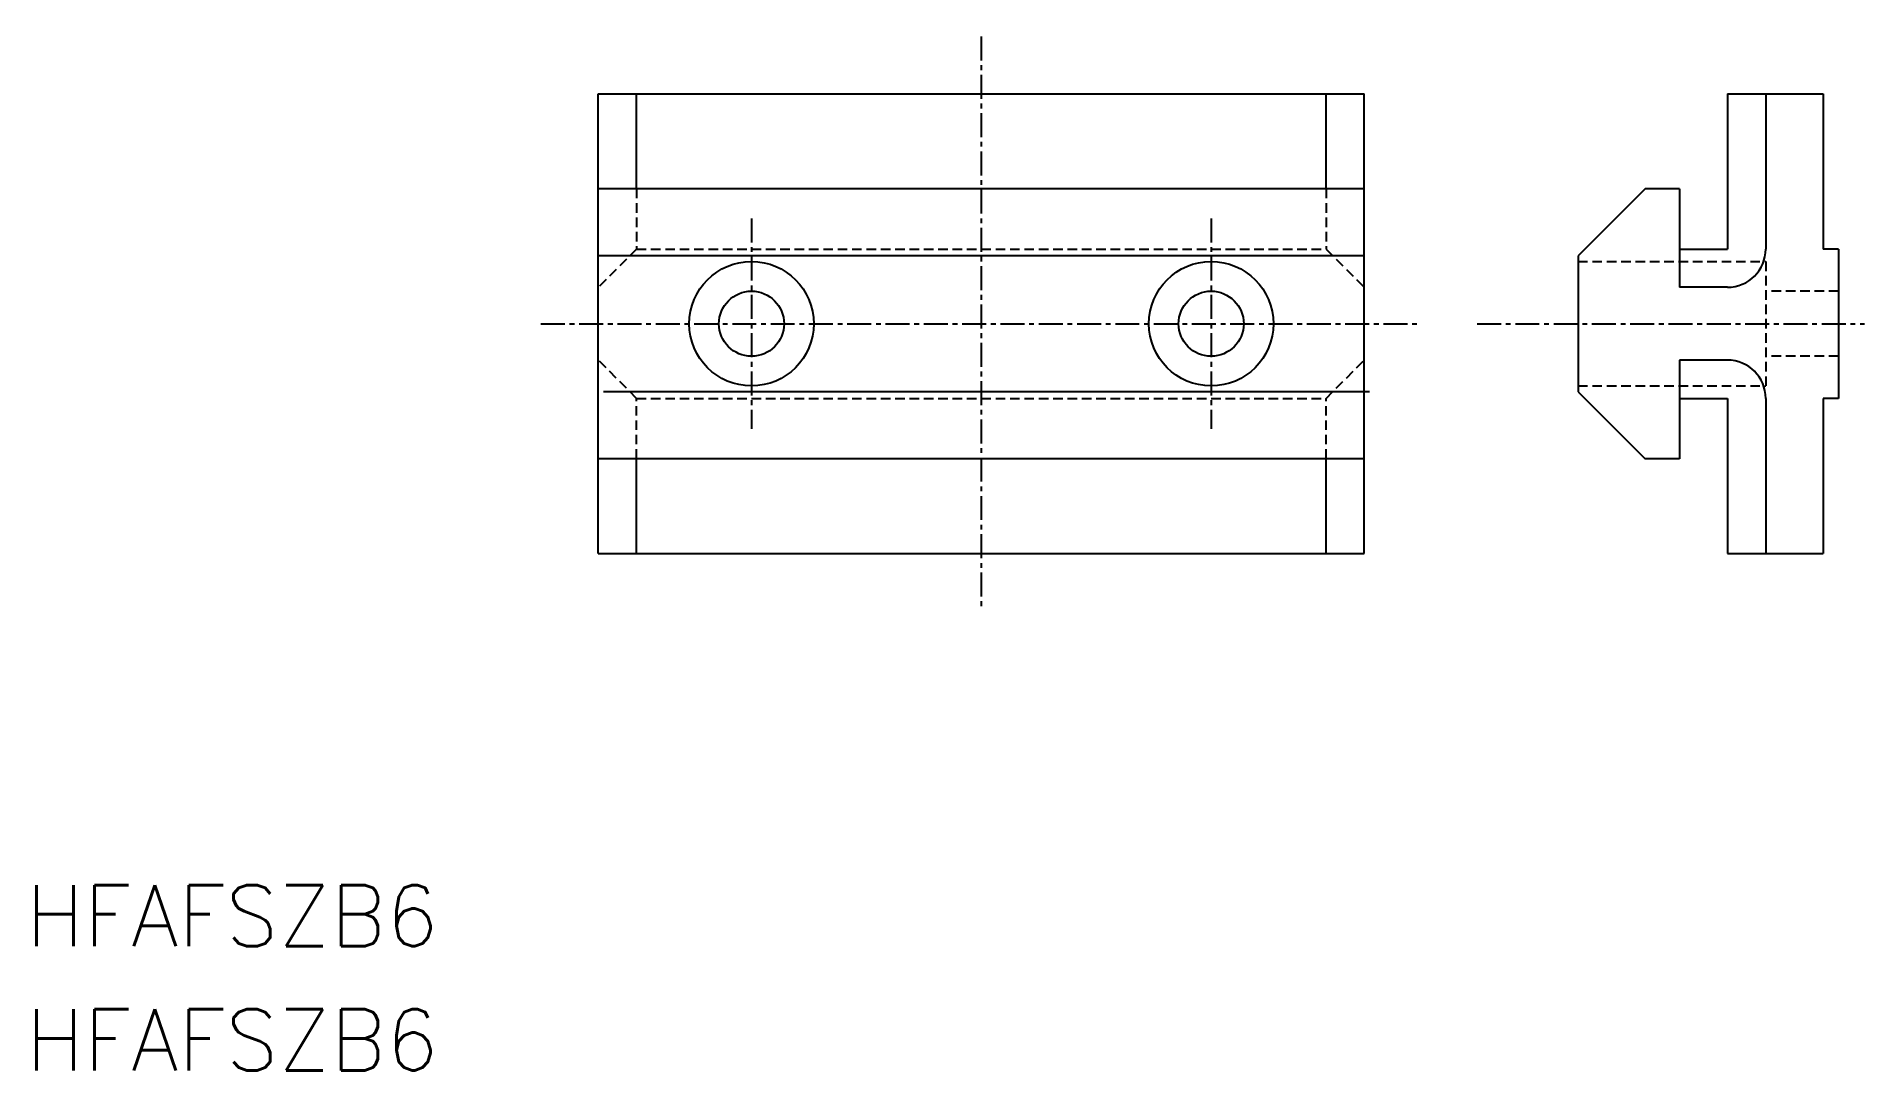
# Model space of a CAD drawing. Extents: x -49.3 to 46.1, y -39 to 15.
import ezdxf

# ---------------------------------------------------------------- set-up
doc = ezdxf.new("R2010")
doc.units = 0
doc.linetypes.add('CENTER', pattern=[2, 1.25, -0.25, 0.25, -0.25])
doc.linetypes.add('DASHED', pattern=[0.75, 0.5, -0.25])
doc.layers.get('0').update_dxf_attribs({"linetype": 'CONTINUOUS'})
doc.layers.add('CENTER', color=1, linetype='CENTER')
doc.styles.get("Standard").update_dxf_attribs({"font": 'txt.shx', "bigfont": 'bigfont.shx'})

msp = doc.modelspace()

# ---------------------------------------------------------------- linework, layer by layer
at = {"color": 7, "linetype": 'CONTINUOUS'}
for p, q in [((-20, 12), (20, 12)), ((-20, -12), (-20, 12)), ((-18, 7.05), (-18, 12)), ((18, 7.05), (18, 12)), ((20, -12), (20, 12)), ((38.96, 12), (43.96, 12)), ((38.96, 12), (38.96, 3.9)), ((40.96, 12), (40.96, 3.9)), ((43.96, 12), (43.96, 3.9)), ((20, 7.05), (-20, 7.05)), ((34.66, 7.05), (31.16, 3.55)), ((36.46, 7.05), (34.66, 7.05)), ((36.46, 7.05), (36.46, 1.9)), ((36.46, 3.9), (37.26, 3.9)), ((37.26, 3.9), (38.96, 3.9)), ((44.76, 3.9), (43.96, 3.9)), ((44.76, 3.9), (44.76, -3.9)), ((20, 3.55), (-20, 3.55)), ((31.16, 3.55), (31.16, -3.55)), ((38.96, 1.9), (36.46, 1.9)), ((38.96, -1.9), (36.46, -1.9)), ((36.46, -1.9), (36.46, -7.05)), ((20.263, -3.55), (-19.737, -3.55)), ((31.16, -3.55), (34.66, -7.05)), ((36.46, -3.9), (37.26, -3.9)), ((37.26, -3.9), (38.96, -3.9)), ((38.96, -3.9), (38.96, -12)), ((40.96, -3.9), (40.96, -12)), ((43.96, -3.9), (43.96, -12)), ((44.76, -3.9), (43.96, -3.9)), ((20, -7.05), (-20, -7.05)), ((-18, -12), (-18, -7.05)), ((18, -12), (18, -7.05)), ((36.46, -7.05), (34.66, -7.05)), ((-20, -12), (20, -12)), ((38.96, -12), (43.96, -12))]:
    msp.add_line(p, q, dxfattribs=at)
at = {"color": 3, "linetype": 'DASHED'}
for p, q in [((-18, 7.05), (-18, 3.9)), ((18, 7.05), (18, 3.9)), ((-18, 3.9), (-20, 1.9)), ((-18, 3.9), (18, 3.9)), ((18, 3.9), (20, 1.9)), ((31.16, 3.25), (40.96, 3.25)), ((40.96, 3.25), (40.96, -3.25)), ((44.76, 1.7), (40.96, 1.7)), ((-18, -3.9), (-20, -1.9)), ((18, -3.9), (20, -1.9)), ((44.76, -1.7), (40.96, -1.7)), ((31.16, -3.25), (40.96, -3.25)), ((-18, -3.9), (18, -3.9)), ((-18, -7.05), (-18, -3.9)), ((18, -7.05), (18, -3.9))]:
    msp.add_line(p, q, dxfattribs=at)
at = {"color": 7, "linetype": 'CONTINUOUS'}
for centre, radius in [((-12, 0), 3.25), ((12, 0), 3.25), ((-12, 0), 1.7), ((12, 0), 1.7)]:
    msp.add_circle(centre, radius, dxfattribs=at)
for centre, start, end in [((38.96, 3.9), 270, 0), ((38.96, -3.9), 0, 90)]:
    msp.add_arc(centre, 2, start, end, dxfattribs=at)
at = {"layer": 'CENTER', "color": 1, "linetype": 'CENTER'}
for p, q in [((0, 15), (0, -15)), ((-12, 5.5), (-12, -5.5)), ((12, 5.5), (12, -5.5)), ((-23, 0), (23, 0)), ((25.887, 0), (46.115, 0))]:
    msp.add_line(p, q, dxfattribs=at)

# ---------------------------------------------------------------- texts
at = {"color": 7, "linetype": 'CONTINUOUS'}
for p in [(-49.883, -32.522), (-49.883, -39.007)]:
    msp.add_text('HFAFSZB6', height=3.2, dxfattribs=at).set_placement(p)

doc.saveas('drawing.dxf')
